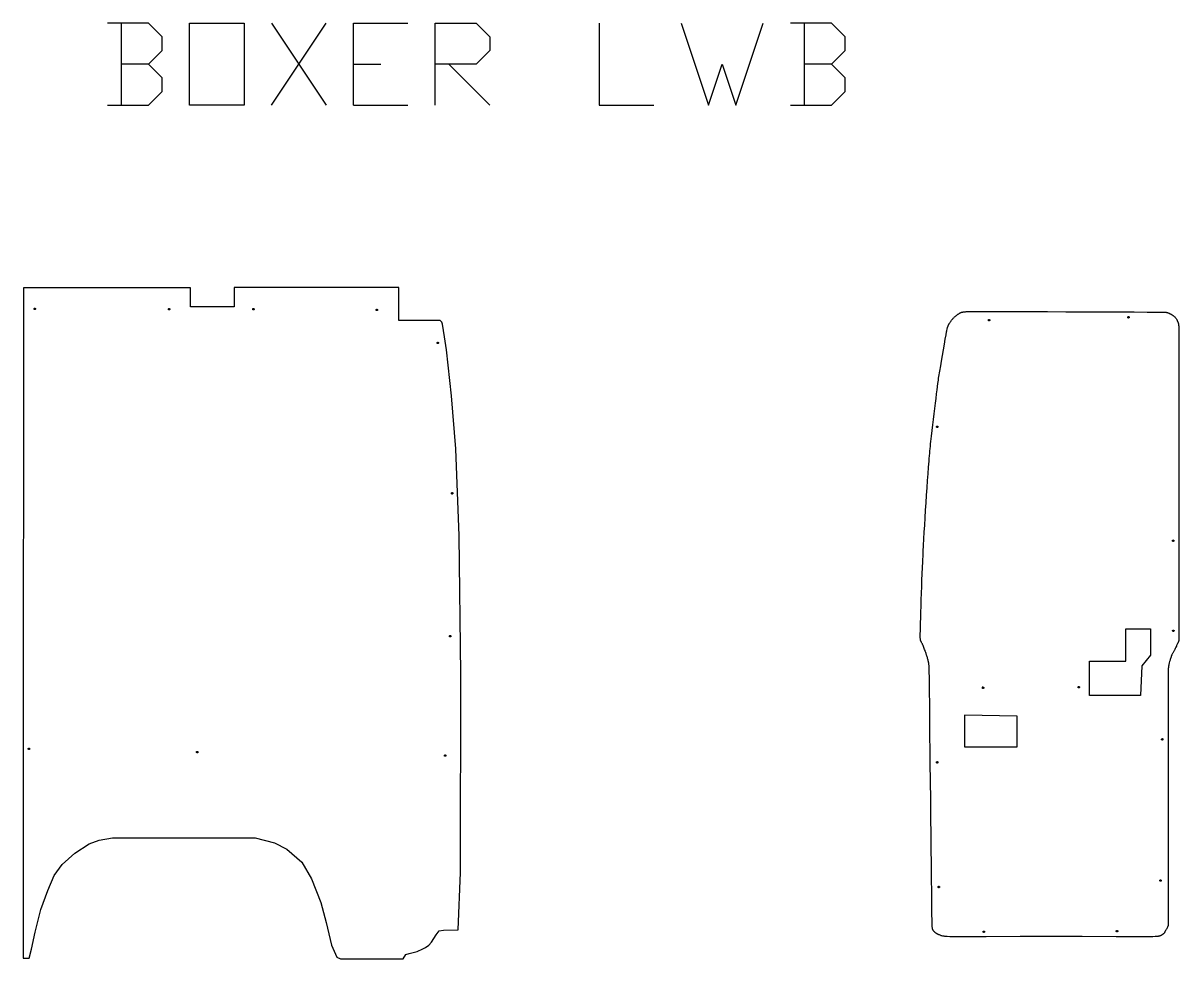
# Model space of a CAD drawing. Extents: x -1323 to 4106, y -2882 to 4656.
# Drawn here: x 882 to 4106, y 2046 to 4656 of the extents above; entities that cross this region are included whole.
import ezdxf

# ---------------------------------------------------------------- set-up
doc = ezdxf.new("R2010")
doc.units = 0
doc.layers.add('Default_Layer', color=1, linetype='CONTINUOUS')

msp = doc.modelspace()

# ---------------------------------------------------------------- linework, layer by layer
at = {"layer": 'Default_Layer'}
for points in [[(1231.8, 4542.2), (1269.9, 4580.3), (1269.9, 4618.4), (1231.8, 4656.5), (1117.5, 4656.5)], [(1155.6, 4656.5), (1155.6, 4427.9)], [(1574.7, 4427.9), (1727.1, 4656.5)], [(1574.7, 4656.5), (1727.1, 4427.9)], [(1803.3, 4427.9), (1803.3, 4656.5), (1955.7, 4656.5)], [(2031.9, 4427.9), (2031.9, 4656.5), (2146.2, 4656.5), (2184.3, 4618.4), (2184.3, 4580.3), (2146.2, 4542.2), (2031.9, 4542.2)], [(2489.1, 4656.5), (2489.1, 4427.9), (2641.5, 4427.9)], [(2717.7, 4656.5), (2793.9, 4427.9), (2832, 4542.2), (2870.1, 4427.9), (2946.3, 4656.5)], [(3136.8, 4542.2), (3174.9, 4580.3), (3174.9, 4618.4), (3136.8, 4656.5), (3022.5, 4656.5)], [(3060.6, 4656.5), (3060.6, 4427.9)], [(1117.5, 4427.9), (1231.8, 4427.9), (1269.9, 4466), (1269.9, 4504.1), (1231.8, 4542.2), (1155.6, 4542.2)], [(1803.3, 4542.2), (1879.5, 4542.2)], [(2070, 4542.2), (2184.3, 4427.9)], [(3022.5, 4427.9), (3136.8, 4427.9), (3174.9, 4466), (3174.9, 4504.1), (3136.8, 4542.2), (3060.6, 4542.2)], [(1803.3, 4427.9), (1955.7, 4427.9)], [(3558.8, 2805.5), (3559.9, 2804.4)]]:
    msp.add_lwpolyline(points, dxfattribs=at)
for points in [[(1346.1, 4427.9), (1346.1, 4656.5), (1498.5, 4656.5), (1498.5, 4427.9), (1346.1, 4427.9)], [(882, 2047.9), (898.5, 2047.9), (905.3, 2073.6), (915.9, 2120.9), (931.1, 2184.1), (951.3, 2237.1), (968.6, 2278.4), (990.7, 2309.7), (1026.1, 2340.9), (1066, 2366.8), (1094.6, 2377.6), (1131.5, 2383.5), (1529.8, 2383.5), (1583.6, 2369.9), (1617.7, 2351.7), (1659.4, 2315.8), (1686.9, 2269.5), (1712.8, 2203.4), (1727.3, 2147.7), (1741.9, 2084.5), (1757.1, 2051), (1767.6, 2046), (1941.8, 2046), (1949.5, 2058.7), (1959.1, 2060.9), (1981.2, 2066.3), (1997.3, 2073.8), (2004.5, 2077.4), (2013.9, 2084.6), (2021.1, 2092.8), (2028.1, 2102.6), (2034, 2113.3), (2042.2, 2124.5), (2054.3, 2126.4), (2096, 2127.3), (2101.8, 2286.6), (2102.8, 2840.9), (2098.8, 3226.5), (2088.9, 3468.5), (2077.4, 3616.4), (2063.4, 3745.5), (2057.6, 3781.3), (2051.8, 3817.1), (2050.4, 3821.8), (2045.5, 3826.7), (1929.9, 3826.7), (1929.9, 3918.9), (1470.8, 3918.9), (1470.8, 3865.2), (1349.3, 3865.2), (1349.3, 3918.1), (883, 3918.1), (882.8, 3451.4), (882.6, 2984.7), (882.3, 2518), (882, 2047.9)], [(914.5, 3861.4), (914.7, 3861.4), (914.9, 3861.3), (915.1, 3861.3), (915.3, 3861.2), (915.5, 3861.1), (915.7, 3861), (915.8, 3860.9), (916, 3860.8), (916.1, 3860.7), (916.2, 3860.5), (916.3, 3860.3), (916.4, 3860.2), (916.5, 3860), (916.5, 3859.8), (916.5, 3859.6), (916.5, 3859.4), (916.5, 3859.2), (916.5, 3859), (916.5, 3858.8), (916.4, 3858.6), (916.3, 3858.4), (916.2, 3858.3), (916.1, 3858.1), (916, 3858), (915.8, 3857.8), (915.7, 3857.7), (915.5, 3857.6), (915.3, 3857.5), (915.1, 3857.5), (914.9, 3857.4), (914.7, 3857.4), (914.5, 3857.4), (914.3, 3857.4), (914.1, 3857.4), (913.9, 3857.5), (913.8, 3857.5), (913.6, 3857.6), (913.4, 3857.7), (913.3, 3857.8), (913.1, 3858), (913, 3858.1), (912.9, 3858.3), (912.8, 3858.4), (912.7, 3858.6), (912.6, 3858.8), (912.6, 3859), (912.6, 3859.2), (912.5, 3859.4), (912.6, 3859.6), (912.6, 3859.8), (912.6, 3860), (912.7, 3860.2), (912.8, 3860.3), (912.9, 3860.5), (913, 3860.7), (913.1, 3860.8), (913.3, 3860.9), (913.4, 3861), (913.6, 3861.1), (913.8, 3861.2), (913.9, 3861.3), (914.1, 3861.3), (914.3, 3861.4), (914.5, 3861.4)], [(1289.4, 3860.5), (1289.6, 3860.5), (1289.8, 3860.4), (1290, 3860.4), (1290.1, 3860.3), (1290.3, 3860.2), (1290.5, 3860.1), (1290.6, 3860), (1290.8, 3859.9), (1290.9, 3859.7), (1291, 3859.6), (1291.1, 3859.4), (1291.2, 3859.3), (1291.3, 3859.1), (1291.3, 3858.9), (1291.3, 3858.7), (1291.4, 3858.5), (1291.3, 3858.3), (1291.3, 3858.1), (1291.3, 3857.9), (1291.2, 3857.7), (1291.1, 3857.5), (1291, 3857.4), (1290.9, 3857.2), (1290.8, 3857.1), (1290.6, 3856.9), (1290.5, 3856.8), (1290.3, 3856.7), (1290.1, 3856.6), (1290, 3856.6), (1289.8, 3856.5), (1289.6, 3856.5), (1289.4, 3856.5), (1289.2, 3856.5), (1289, 3856.5), (1288.8, 3856.6), (1288.6, 3856.6), (1288.4, 3856.7), (1288.2, 3856.8), (1288.1, 3856.9), (1287.9, 3857.1), (1287.8, 3857.2), (1287.7, 3857.4), (1287.6, 3857.5), (1287.5, 3857.7), (1287.4, 3857.9), (1287.4, 3858.1), (1287.4, 3858.3), (1287.4, 3858.5), (1287.4, 3858.7), (1287.4, 3858.9), (1287.4, 3859.1), (1287.5, 3859.3), (1287.6, 3859.4), (1287.7, 3859.6), (1287.8, 3859.7), (1287.9, 3859.9), (1288.1, 3860), (1288.2, 3860.1), (1288.4, 3860.2), (1288.6, 3860.3), (1288.8, 3860.4), (1289, 3860.4), (1289.2, 3860.5), (1289.4, 3860.5)], [(1524.5, 3860.5), (1524.7, 3860.5), (1524.9, 3860.4), (1525.1, 3860.4), (1525.3, 3860.3), (1525.5, 3860.2), (1525.6, 3860.1), (1525.8, 3860), (1525.9, 3859.9), (1526.1, 3859.7), (1526.2, 3859.6), (1526.3, 3859.4), (1526.4, 3859.3), (1526.4, 3859.1), (1526.5, 3858.9), (1526.5, 3858.7), (1526.5, 3858.5), (1526.5, 3858.3), (1526.5, 3858.1), (1526.4, 3857.9), (1526.4, 3857.7), (1526.3, 3857.5), (1526.2, 3857.4), (1526.1, 3857.2), (1525.9, 3857.1), (1525.8, 3856.9), (1525.6, 3856.8), (1525.5, 3856.7), (1525.3, 3856.6), (1525.1, 3856.6), (1524.9, 3856.5), (1524.7, 3856.5), (1524.5, 3856.5), (1524.3, 3856.5), (1524.1, 3856.5), (1523.9, 3856.6), (1523.7, 3856.6), (1523.6, 3856.7), (1523.4, 3856.8), (1523.2, 3856.9), (1523.1, 3857.1), (1523, 3857.2), (1522.9, 3857.4), (1522.8, 3857.5), (1522.7, 3857.7), (1522.6, 3857.9), (1522.6, 3858.1), (1522.5, 3858.3), (1522.5, 3858.5), (1522.5, 3858.7), (1522.6, 3858.9), (1522.6, 3859.1), (1522.7, 3859.3), (1522.8, 3859.4), (1522.9, 3859.6), (1523, 3859.7), (1523.1, 3859.9), (1523.2, 3860), (1523.4, 3860.1), (1523.6, 3860.2), (1523.7, 3860.3), (1523.9, 3860.4), (1524.1, 3860.4), (1524.3, 3860.5), (1524.5, 3860.5)], [(1868.8, 3858.4), (1869, 3858.4), (1869.2, 3858.3), (1869.4, 3858.3), (1869.6, 3858.2), (1869.8, 3858.1), (1870, 3858), (1870.1, 3857.9), (1870.3, 3857.8), (1870.4, 3857.6), (1870.5, 3857.5), (1870.6, 3857.3), (1870.7, 3857.2), (1870.7, 3857), (1870.8, 3856.8), (1870.8, 3856.6), (1870.8, 3856.4), (1870.8, 3856.2), (1870.8, 3856), (1870.7, 3855.8), (1870.7, 3855.6), (1870.6, 3855.4), (1870.5, 3855.3), (1870.4, 3855.1), (1870.3, 3855), (1870.1, 3854.8), (1870, 3854.7), (1869.8, 3854.6), (1869.6, 3854.5), (1869.4, 3854.5), (1869.2, 3854.4), (1869, 3854.4), (1868.8, 3854.4), (1868.6, 3854.4), (1868.4, 3854.4), (1868.2, 3854.5), (1868.1, 3854.5), (1867.9, 3854.6), (1867.7, 3854.7), (1867.6, 3854.8), (1867.4, 3855), (1867.3, 3855.1), (1867.2, 3855.3), (1867.1, 3855.4), (1867, 3855.6), (1866.9, 3855.8), (1866.9, 3856), (1866.8, 3856.2), (1866.8, 3856.4), (1866.8, 3856.6), (1866.9, 3856.8), (1866.9, 3857), (1867, 3857.2), (1867.1, 3857.3), (1867.2, 3857.5), (1867.3, 3857.6), (1867.4, 3857.8), (1867.6, 3857.9), (1867.7, 3858), (1867.9, 3858.1), (1868.1, 3858.2), (1868.2, 3858.3), (1868.4, 3858.3), (1868.6, 3858.4), (1868.8, 3858.4)], [(4070.7, 3849.9), (4071.8, 3849.6), (4073, 3849.3), (4074.2, 3848.9), (4075.4, 3848.5), (4076.6, 3848), (4077.8, 3847.5), (4079, 3847), (4080.2, 3846.5), (4081.3, 3845.9), (4082.4, 3845.4), (4083.5, 3844.8), (4084.4, 3844.3), (4085.4, 3843.8), (4086.2, 3843.3), (4087, 3842.8), (4087.7, 3842.4), (4088.3, 3842), (4088.9, 3841.6), (4089.5, 3841.1), (4090.1, 3840.7), (4091.3, 3839.7), (4092.4, 3838.8), (4093.5, 3837.7), (4094.6, 3836.7), (4095.6, 3835.6), (4096.5, 3834.4), (4097.5, 3833.3), (4098.4, 3832.1), (4099.3, 3830.8), (4100.1, 3829.5), (4100.8, 3828.2), (4101.2, 3827.5), (4101.6, 3826.9), (4101.9, 3826.2), (4102.2, 3825.5), (4102.5, 3824.8), (4102.8, 3824.1), (4103.1, 3823.4), (4103.4, 3822.7), (4103.6, 3821.9), (4103.9, 3821.2), (4104.1, 3820.4), (4104.3, 3819.7), (4104.7, 3818.1), (4105, 3816.5), (4105.3, 3814.9), (4105.5, 3813.3), (4105.7, 3811.7), (4105.8, 3811.3), (4105.8, 3810.5), (4105.8, 3807.7), (4105.9, 3797.7), (4105.9, 3782.2), (4105.9, 3761.9), (4106, 3709.6), (4105.9, 3645.5), (4105.8, 3502.5), (4105.8, 3433.4), (4105.7, 3372.7), (4105.8, 3343.7), (4105.8, 3312.1), (4105.9, 3243.1), (4106, 3170.9), (4106.2, 3100.3), (4106.2, 3067.2), (4106.2, 3036.4), (4106.2, 3008.4), (4106.2, 2984), (4106.2, 2963.7), (4106.1, 2955.3), (4106.1, 2948.1), (4106, 2942.3), (4105.9, 2937.9), (4105.8, 2935), (4105.8, 2934.2), (4105.7, 2933.7), (4105.5, 2932.7), (4105.2, 2931.7), (4104.9, 2930.7), (4104.5, 2929.7), (4104.1, 2928.7), (4103.7, 2927.7), (4103.3, 2926.7), (4102.8, 2925.7), (4101.9, 2923.9), (4100.9, 2922), (4100, 2920.3), (4099.6, 2919.4), (4099.2, 2918.6), (4097.7, 2915.3), (4096.1, 2912.1), (4094.5, 2908.9), (4092.9, 2905.7), (4092, 2904.1), (4091.1, 2902.5), (4089.3, 2899.2), (4088.4, 2897.5), (4087.5, 2895.8), (4087, 2895), (4086.6, 2894.1), (4086.2, 2893.3), (4085.9, 2892.4), (4085.5, 2891.5), (4085.1, 2890.5), (4084.8, 2889.5), (4084.4, 2888.4), (4083.6, 2886.2), (4082.9, 2883.9), (4082.2, 2881.6), (4081.6, 2879.3), (4080.5, 2875.4), (4079.5, 2871.9), (4079.1, 2870.2), (4078.6, 2868.4), (4078.2, 2866.6), (4077.8, 2864.9), (4077.5, 2863.2), (4077.2, 2861.6), (4077, 2860), (4076.8, 2858.3), (4076.6, 2856.7), (4076.5, 2855.1), (4076.4, 2853.4), (4076.3, 2851.8), (4076.2, 2848.5), (4076.2, 2845.1), (4076.1, 2836.9), (4076.1, 2807.9), (4076.1, 2713.9), (4076.2, 2598.5), (4076.2, 2493.8), (4076.2, 2470.4), (4076.2, 2444.8), (4076.4, 2389.2), (4076.5, 2331), (4076.7, 2274.1), (4076.7, 2247.3), (4076.7, 2222.4), (4076.7, 2199.8), (4076.7, 2180.1), (4076.6, 2163.6), (4076.6, 2156.8), (4076.5, 2151), (4076.5, 2146.2), (4076.4, 2142.7), (4076.3, 2141.3), (4076.3, 2140.3), (4076.2, 2139.5), (4076.2, 2139.1), (4076.1, 2138.6), (4075.9, 2138.2), (4075.6, 2137.2), (4075.2, 2136.2), (4074.7, 2135.1), (4074.3, 2134.1), (4073.7, 2133.1), (4073.2, 2132.1), (4072.7, 2131.2), (4071.6, 2129.3), (4070.5, 2127.7), (4069.7, 2126.2), (4069.3, 2125.6), (4069, 2125.1), (4068.5, 2124.1), (4068, 2123), (4067.5, 2122), (4067, 2121), (4066.5, 2120), (4066.2, 2119.5), (4065.9, 2119), (4065.6, 2118.5), (4065.3, 2118.1), (4064.9, 2117.6), (4064.6, 2117.2), (4064.2, 2116.8), (4063.7, 2116.3), (4063.3, 2115.9), (4062.8, 2115.5), (4062.3, 2115.1), (4061.7, 2114.6), (4061.2, 2114.2), (4060.6, 2113.8), (4060, 2113.4), (4059.4, 2113), (4058.8, 2112.7), (4058.2, 2112.3), (4057.6, 2112), (4056.9, 2111.6), (4056.3, 2111.3), (4055.7, 2111.1), (4055.1, 2110.8), (4054.4, 2110.5), (4053.7, 2110.3), (4052.9, 2110.1), (4052.2, 2109.8), (4051.4, 2109.6), (4049.8, 2109.2), (4048.1, 2108.9), (4046.4, 2108.6), (4044.7, 2108.4), (4043.1, 2108.2), (4042.1, 2108.1), (4040.2, 2108.1), (4033.3, 2108), (4022.8, 2108), (4009.2, 2107.9), (3974.2, 2107.9), (3931.6, 2108), (3836.4, 2108.1), (3790.5, 2108.1), (3750, 2108.2), (3709.6, 2108.1), (3663.7, 2108.1), (3568.7, 2107.9), (3526.1, 2107.9), (3507.5, 2107.9), (3491.1, 2107.9), (3477.5, 2108), (3467, 2108), (3460, 2108.1), (3457.9, 2108.1), (3456.9, 2108.2), (3455, 2108.4), (3453, 2108.7), (3451.1, 2109), (3449.2, 2109.4), (3447.3, 2109.8), (3445.4, 2110.3), (3444.4, 2110.6), (3443.5, 2110.8), (3442.6, 2111.1), (3441.7, 2111.4), (3439.9, 2112.1), (3438.1, 2112.8), (3436.2, 2113.5), (3435.3, 2113.9), (3434.4, 2114.3), (3433.6, 2114.8), (3432.7, 2115.2), (3431.9, 2115.6), (3431.1, 2116.1), (3430.3, 2116.6), (3429.5, 2117), (3428.8, 2117.5), (3428.2, 2118), (3426.9, 2119), (3426.3, 2119.5), (3425.7, 2120), (3425.1, 2120.6), (3424.5, 2121.1), (3423.9, 2121.7), (3423.4, 2122.3), (3422.8, 2122.9), (3422.3, 2123.5), (3421.8, 2124.1), (3421.4, 2124.8), (3420.9, 2125.4), (3420.5, 2126.1), (3420.1, 2126.8), (3419.8, 2127.5), (3419.6, 2127.9), (3419.5, 2128.3), (3419.2, 2129.1), (3419, 2130), (3418.8, 2131), (3418.6, 2132), (3418.5, 2133), (3418.4, 2134.1), (3418.3, 2135.2), (3418.1, 2137.4), (3418, 2139.7), (3417.9, 2142), (3417.8, 2144.1), (3417.8, 2145.3), (3417.7, 2147.6), (3417.6, 2155.8), (3417.4, 2168.2), (3417.2, 2184.4), (3416.8, 2225.8), (3416.2, 2276.2), (3415, 2388.6), (3414.5, 2442.9), (3414, 2490.8), (3412.8, 2592.1), (3411.7, 2703.3), (3411.1, 2753.4), (3410.6, 2794.9), (3410.3, 2824.1), (3410.2, 2833), (3410.1, 2837.5), (3410, 2839.6), (3410, 2841.6), (3410, 2845.8), (3409.9, 2850), (3409.9, 2854.2), (3409.8, 2856.3), (3409.8, 2858.4), (3409.7, 2860.5), (3409.5, 2862.5), (3409.4, 2864.6), (3409.1, 2866.7), (3408.9, 2868.8), (3408.6, 2870.8), (3408.4, 2871.9), (3408.2, 2872.9), (3407.7, 2875.1), (3407.2, 2877.4), (3406.6, 2879.7), (3406, 2882.1), (3405.3, 2884.4), (3404.6, 2886.7), (3403.9, 2889), (3403.2, 2891.3), (3402.5, 2893.5), (3401.1, 2897.6), (3399.9, 2901.1), (3398.9, 2904), (3398, 2906.6), (3397, 2909.3), (3395.9, 2912.2), (3394.8, 2914.9), (3393.8, 2917.6), (3392.8, 2919.9), (3391.9, 2921.9), (3391.3, 2923.4), (3391, 2924.1), (3390.6, 2924.7), (3390, 2925.9), (3389.3, 2927.1), (3388.5, 2928.3), (3387.8, 2929.5), (3387.5, 2930.1), (3387.2, 2930.7), (3386.9, 2931.3), (3386.6, 2932), (3386.4, 2932.6), (3386.1, 2933.3), (3385.9, 2933.9), (3385.8, 2934.6), (3385.6, 2935.3), (3385.5, 2936), (3385.4, 2936.8), (3385.3, 2937.5), (3385.1, 2939), (3384.9, 2940.6), (3384.8, 2942.1), (3384.7, 2945.2), (3384.7, 2945.9), (3384.7, 2947.5), (3384.8, 2952.8), (3385, 2960.9), (3385.3, 2971.2), (3385.7, 2983.7), (3386.1, 2997.9), (3386.6, 3013.5), (3387.1, 3030.3), (3387.7, 3047.9), (3388.3, 3066.1), (3388.9, 3084.4), (3389.6, 3102.6), (3390.3, 3120.4), (3391, 3137.5), (3391.7, 3153.5), (3392, 3161.1), (3392.4, 3168.2), (3393.2, 3183.1), (3394, 3199.5), (3395, 3217.4), (3396.1, 3236.3), (3397.3, 3256.2), (3398.5, 3276.7), (3399.8, 3297.6), (3401.2, 3318.6), (3402.5, 3339.6), (3403.9, 3360.2), (3405.3, 3380.2), (3406.7, 3399.4), (3408, 3417.5), (3408.7, 3426.1), (3409.3, 3434.3), (3410, 3442.1), (3410.6, 3449.5), (3411.2, 3456.4), (3411.8, 3462.9), (3412.4, 3469.2), (3413, 3475.9), (3413.7, 3482.7), (3414.5, 3489.8), (3415.2, 3497.1), (3416.1, 3504.5), (3417.8, 3519.8), (3419.6, 3535.4), (3421.4, 3551), (3423.3, 3566.5), (3425.2, 3581.6), (3427, 3596.1), (3428.7, 3609.7), (3430.3, 3622.2), (3431.8, 3633.5), (3434.1, 3651.1), (3435.4, 3660.7), (3436.1, 3665.6), (3436.9, 3670.6), (3437.7, 3675.6), (3438.5, 3680.5), (3440.2, 3690.5), (3441, 3695.4), (3441.9, 3700.4), (3444.2, 3713.9), (3446.8, 3729.1), (3452.1, 3760.5), (3454.5, 3774.7), (3456.6, 3786.5), (3458.1, 3795.1), (3458.6, 3797.8), (3458.9, 3799.3), (3459.7, 3802.7), (3460.1, 3804.5), (3460.6, 3806.2), (3461.1, 3807.9), (3461.3, 3808.7), (3461.6, 3809.6), (3461.9, 3810.4), (3462.2, 3811.2), (3462.5, 3812), (3462.9, 3812.8), (3463.3, 3813.7), (3463.7, 3814.5), (3464.2, 3815.5), (3464.7, 3816.4), (3465.3, 3817.4), (3465.8, 3818.3), (3467.1, 3820.3), (3468.3, 3822.3), (3469.6, 3824.2), (3470.8, 3826), (3472, 3827.5), (3473.1, 3829), (3474.3, 3830.4), (3475.5, 3831.8), (3476.8, 3833.2), (3478, 3834.5), (3479.3, 3835.8), (3480.7, 3837), (3482.1, 3838.3), (3483.6, 3839.6), (3485.5, 3841), (3487.6, 3842.6), (3488.7, 3843.4), (3489.8, 3844.2), (3490.9, 3844.9), (3492, 3845.7), (3493.1, 3846.4), (3494.2, 3847), (3495.3, 3847.6), (3496.3, 3848.2), (3497.3, 3848.7), (3498.2, 3849.1), (3499, 3849.4), (3499.9, 3849.7), (3500.8, 3850), (3501.7, 3850.2), (3502.6, 3850.4), (3503.5, 3850.6), (3504.4, 3850.8), (3505.4, 3850.9), (3506.3, 3851.1), (3507.2, 3851.2), (3509.1, 3851.4), (3511, 3851.5), (3512.9, 3851.7), (3513.5, 3851.7), (3514.9, 3851.7), (3519.9, 3851.8), (3538, 3851.8), (3565.7, 3851.8), (3601.3, 3851.8), (3643.2, 3851.7), (3689.9, 3851.7), (3739.8, 3851.6), (3791.3, 3851.4), (3842.9, 3851.3), (3892.8, 3851.1), (3939.6, 3851), (3981.6, 3850.8), (4017.4, 3850.6), (4032.3, 3850.5), (4045.2, 3850.3), (4055.6, 3850.2), (4063.5, 3850.1), (4066.4, 3850.1), (4068.5, 3850), (4070, 3849.9), (4070.4, 3849.9), (4070.7, 3849.9)], [(3965.4, 3833.8), (3965.2, 3833.8), (3965, 3833.9), (3964.8, 3833.9), (3964.6, 3834), (3964.5, 3834.1), (3964.3, 3834.2), (3964.2, 3834.3), (3964, 3834.4), (3963.9, 3834.5), (3963.8, 3834.7), (3963.7, 3834.9), (3963.6, 3835), (3963.5, 3835.2), (3963.5, 3835.4), (3963.4, 3835.6), (3963.4, 3835.8), (3963.4, 3836), (3963.5, 3836.2), (3963.5, 3836.4), (3963.6, 3836.6), (3963.7, 3836.8), (3963.8, 3836.9), (3963.9, 3837.1), (3964, 3837.2), (3964.2, 3837.4), (3964.3, 3837.5), (3964.5, 3837.6), (3964.6, 3837.7), (3964.8, 3837.7), (3965, 3837.8), (3965.2, 3837.8), (3965.4, 3837.8), (3965.6, 3837.8), (3965.8, 3837.8), (3966, 3837.7), (3966.2, 3837.7), (3966.4, 3837.6), (3966.5, 3837.5), (3966.7, 3837.4), (3966.8, 3837.2), (3967, 3837.1), (3967.1, 3836.9), (3967.2, 3836.8), (3967.3, 3836.6), (3967.3, 3836.4), (3967.4, 3836.2), (3967.4, 3836), (3967.4, 3835.8), (3967.4, 3835.6), (3967.4, 3835.4), (3967.3, 3835.2), (3967.3, 3835), (3967.2, 3834.9), (3967.1, 3834.7), (3967, 3834.5), (3966.8, 3834.4), (3966.7, 3834.3), (3966.5, 3834.2), (3966.4, 3834.1), (3966.2, 3834), (3966, 3833.9), (3965.8, 3833.9), (3965.6, 3833.8), (3965.4, 3833.8)], [(3576.7, 3826), (3576.5, 3826), (3576.3, 3826), (3576.1, 3826.1), (3575.9, 3826.2), (3575.7, 3826.2), (3575.5, 3826.3), (3575.4, 3826.5), (3575.3, 3826.6), (3575.1, 3826.7), (3575, 3826.9), (3574.9, 3827), (3574.8, 3827.2), (3574.8, 3827.4), (3574.7, 3827.6), (3574.7, 3827.8), (3574.7, 3828), (3574.7, 3828.2), (3574.7, 3828.4), (3574.8, 3828.6), (3574.8, 3828.8), (3574.9, 3829), (3575, 3829.1), (3575.1, 3829.3), (3575.3, 3829.4), (3575.4, 3829.5), (3575.5, 3829.7), (3575.7, 3829.8), (3575.9, 3829.8), (3576.1, 3829.9), (3576.3, 3830), (3576.5, 3830), (3576.7, 3830), (3576.9, 3830), (3577.1, 3830), (3577.3, 3829.9), (3577.4, 3829.8), (3577.6, 3829.8), (3577.8, 3829.7), (3577.9, 3829.5), (3578.1, 3829.4), (3578.2, 3829.3), (3578.3, 3829.1), (3578.4, 3829), (3578.5, 3828.8), (3578.6, 3828.6), (3578.6, 3828.4), (3578.7, 3828.2), (3578.7, 3828), (3578.7, 3827.8), (3578.6, 3827.6), (3578.6, 3827.4), (3578.5, 3827.2), (3578.4, 3827), (3578.3, 3826.9), (3578.2, 3826.7), (3578.1, 3826.6), (3577.9, 3826.5), (3577.8, 3826.3), (3577.6, 3826.2), (3577.4, 3826.2), (3577.3, 3826.1), (3577.1, 3826), (3576.9, 3826), (3576.7, 3826)], [(2038.8, 3766.3), (2039, 3766.3), (2039.2, 3766.2), (2039.4, 3766.2), (2039.5, 3766.1), (2039.7, 3766), (2039.9, 3765.9), (2040, 3765.8), (2040.2, 3765.7), (2040.3, 3765.6), (2040.4, 3765.4), (2040.5, 3765.2), (2040.6, 3765.1), (2040.7, 3764.9), (2040.7, 3764.7), (2040.8, 3764.5), (2040.8, 3764.3), (2040.8, 3764.1), (2040.7, 3763.9), (2040.7, 3763.7), (2040.6, 3763.5), (2040.5, 3763.3), (2040.4, 3763.2), (2040.3, 3763), (2040.2, 3762.9), (2040, 3762.7), (2039.9, 3762.6), (2039.7, 3762.5), (2039.5, 3762.4), (2039.4, 3762.4), (2039.2, 3762.3), (2039, 3762.3), (2038.8, 3762.3), (2038.6, 3762.3), (2038.4, 3762.3), (2038.2, 3762.4), (2038, 3762.4), (2037.8, 3762.5), (2037.6, 3762.6), (2037.5, 3762.7), (2037.4, 3762.9), (2037.2, 3763), (2037.1, 3763.2), (2037, 3763.3), (2036.9, 3763.5), (2036.9, 3763.7), (2036.8, 3763.9), (2036.8, 3764.1), (2036.8, 3764.3), (2036.8, 3764.5), (2036.8, 3764.7), (2036.9, 3764.9), (2036.9, 3765.1), (2037, 3765.2), (2037.1, 3765.4), (2037.2, 3765.6), (2037.4, 3765.7), (2037.5, 3765.8), (2037.6, 3765.9), (2037.8, 3766), (2038, 3766.1), (2038.2, 3766.2), (2038.4, 3766.2), (2038.6, 3766.3), (2038.8, 3766.3)], [(3432.2, 3528.4), (3432, 3528.4), (3431.8, 3528.5), (3431.6, 3528.5), (3431.4, 3528.6), (3431.2, 3528.7), (3431.1, 3528.8), (3430.9, 3528.9), (3430.8, 3529), (3430.6, 3529.2), (3430.5, 3529.3), (3430.4, 3529.5), (3430.3, 3529.7), (3430.3, 3529.8), (3430.2, 3530), (3430.2, 3530.2), (3430.2, 3530.4), (3430.2, 3530.6), (3430.2, 3530.8), (3430.3, 3531), (3430.3, 3531.2), (3430.4, 3531.4), (3430.5, 3531.6), (3430.6, 3531.7), (3430.8, 3531.8), (3430.9, 3532), (3431.1, 3532.1), (3431.2, 3532.2), (3431.4, 3532.3), (3431.6, 3532.3), (3431.8, 3532.4), (3432, 3532.4), (3432.2, 3532.4), (3432.4, 3532.4), (3432.6, 3532.4), (3432.8, 3532.3), (3433, 3532.3), (3433.1, 3532.2), (3433.3, 3532.1), (3433.5, 3532), (3433.6, 3531.8), (3433.7, 3531.7), (3433.9, 3531.6), (3434, 3531.4), (3434, 3531.2), (3434.1, 3531), (3434.2, 3530.8), (3434.2, 3530.6), (3434.2, 3530.4), (3434.2, 3530.2), (3434.2, 3530), (3434.1, 3529.8), (3434, 3529.7), (3434, 3529.5), (3433.9, 3529.3), (3433.7, 3529.2), (3433.6, 3529), (3433.5, 3528.9), (3433.3, 3528.8), (3433.1, 3528.7), (3433, 3528.6), (3432.8, 3528.5), (3432.6, 3528.5), (3432.4, 3528.4), (3432.2, 3528.4)], [(2078.8, 3346.8), (2079, 3346.8), (2079.2, 3346.7), (2079.4, 3346.7), (2079.6, 3346.6), (2079.8, 3346.5), (2079.9, 3346.4), (2080.1, 3346.3), (2080.2, 3346.2), (2080.3, 3346), (2080.5, 3345.9), (2080.6, 3345.7), (2080.6, 3345.5), (2080.7, 3345.4), (2080.8, 3345.2), (2080.8, 3345), (2080.8, 3344.8), (2080.8, 3344.6), (2080.8, 3344.4), (2080.7, 3344.2), (2080.6, 3344), (2080.6, 3343.8), (2080.5, 3343.6), (2080.3, 3343.5), (2080.2, 3343.4), (2080.1, 3343.2), (2079.9, 3343.1), (2079.8, 3343), (2079.6, 3342.9), (2079.4, 3342.9), (2079.2, 3342.8), (2079, 3342.8), (2078.8, 3342.8), (2078.6, 3342.8), (2078.4, 3342.8), (2078.2, 3342.9), (2078, 3342.9), (2077.8, 3343), (2077.7, 3343.1), (2077.5, 3343.2), (2077.4, 3343.4), (2077.3, 3343.5), (2077.1, 3343.6), (2077, 3343.8), (2077, 3344), (2076.9, 3344.2), (2076.8, 3344.4), (2076.8, 3344.6), (2076.8, 3344.8), (2076.8, 3345), (2076.8, 3345.2), (2076.9, 3345.4), (2077, 3345.5), (2077, 3345.7), (2077.1, 3345.9), (2077.3, 3346), (2077.4, 3346.2), (2077.5, 3346.3), (2077.7, 3346.4), (2077.8, 3346.5), (2078, 3346.6), (2078.2, 3346.7), (2078.4, 3346.7), (2078.6, 3346.8), (2078.8, 3346.8)], [(4090.4, 3210.6), (4090.2, 3210.6), (4090, 3210.6), (4089.8, 3210.7), (4089.6, 3210.7), (4089.5, 3210.8), (4089.3, 3210.9), (4089.2, 3211), (4089, 3211.2), (4088.9, 3211.3), (4088.8, 3211.5), (4088.7, 3211.6), (4088.6, 3211.8), (4088.5, 3212), (4088.5, 3212.2), (4088.4, 3212.4), (4088.4, 3212.6), (4088.4, 3212.8), (4088.5, 3213), (4088.5, 3213.2), (4088.6, 3213.4), (4088.7, 3213.5), (4088.8, 3213.7), (4088.9, 3213.9), (4089, 3214), (4089.2, 3214.1), (4089.3, 3214.2), (4089.5, 3214.3), (4089.6, 3214.4), (4089.8, 3214.5), (4090, 3214.5), (4090.2, 3214.6), (4090.4, 3214.6), (4090.6, 3214.6), (4090.8, 3214.5), (4091, 3214.5), (4091.2, 3214.4), (4091.4, 3214.3), (4091.5, 3214.2), (4091.7, 3214.1), (4091.8, 3214), (4092, 3213.9), (4092.1, 3213.7), (4092.2, 3213.5), (4092.3, 3213.4), (4092.3, 3213.2), (4092.4, 3213), (4092.4, 3212.8), (4092.4, 3212.6), (4092.4, 3212.4), (4092.4, 3212.2), (4092.3, 3212), (4092.3, 3211.8), (4092.2, 3211.6), (4092.1, 3211.5), (4092, 3211.3), (4091.8, 3211.2), (4091.7, 3211), (4091.5, 3210.9), (4091.4, 3210.8), (4091.2, 3210.7), (4091, 3210.7), (4090.8, 3210.6), (4090.6, 3210.6), (4090.4, 3210.6)], [(3999.6, 2781.1), (3857.1, 2781.1), (3857.1, 2876.3), (3958.4, 2876.3), (3958.4, 2966.8), (4026.9, 2966.8), (4026.9, 2893.3), (4002.6, 2863.9), (3999.6, 2781.1)], [(2073.4, 2948.1), (2073.6, 2948.1), (2073.8, 2948.1), (2073.9, 2948), (2074.1, 2948), (2074.3, 2947.9), (2074.5, 2947.8), (2074.6, 2947.7), (2074.8, 2947.5), (2074.9, 2947.4), (2075, 2947.2), (2075.1, 2947.1), (2075.2, 2946.9), (2075.3, 2946.7), (2075.3, 2946.5), (2075.3, 2946.3), (2075.4, 2946.1), (2075.3, 2945.9), (2075.3, 2945.7), (2075.3, 2945.5), (2075.2, 2945.3), (2075.1, 2945.2), (2075, 2945), (2074.9, 2944.8), (2074.8, 2944.7), (2074.6, 2944.6), (2074.5, 2944.5), (2074.3, 2944.4), (2074.1, 2944.3), (2073.9, 2944.2), (2073.8, 2944.2), (2073.6, 2944.1), (2073.4, 2944.1), (2073.1, 2944.1), (2073, 2944.2), (2072.8, 2944.2), (2072.6, 2944.3), (2072.4, 2944.4), (2072.2, 2944.5), (2072.1, 2944.6), (2071.9, 2944.7), (2071.8, 2944.8), (2071.7, 2945), (2071.6, 2945.2), (2071.5, 2945.3), (2071.4, 2945.5), (2071.4, 2945.7), (2071.4, 2945.9), (2071.4, 2946.1), (2071.4, 2946.3), (2071.4, 2946.5), (2071.4, 2946.7), (2071.5, 2946.9), (2071.6, 2947.1), (2071.7, 2947.2), (2071.8, 2947.4), (2071.9, 2947.5), (2072.1, 2947.7), (2072.2, 2947.8), (2072.4, 2947.9), (2072.6, 2948), (2072.8, 2948), (2073, 2948.1), (2073.1, 2948.1), (2073.4, 2948.1)], [(4090.7, 2959.5), (4090.5, 2959.5), (4090.3, 2959.6), (4090.1, 2959.6), (4090, 2959.7), (4089.8, 2959.8), (4089.6, 2959.9), (4089.5, 2960), (4089.3, 2960.1), (4089.2, 2960.2), (4089.1, 2960.4), (4089, 2960.6), (4088.9, 2960.7), (4088.8, 2960.9), (4088.8, 2961.1), (4088.7, 2961.3), (4088.7, 2961.5), (4088.7, 2961.7), (4088.8, 2961.9), (4088.8, 2962.1), (4088.9, 2962.3), (4089, 2962.5), (4089.1, 2962.6), (4089.2, 2962.8), (4089.3, 2962.9), (4089.5, 2963.1), (4089.6, 2963.2), (4089.8, 2963.3), (4090, 2963.4), (4090.1, 2963.4), (4090.3, 2963.5), (4090.5, 2963.5), (4090.7, 2963.5), (4090.9, 2963.5), (4091.1, 2963.5), (4091.3, 2963.4), (4091.5, 2963.4), (4091.7, 2963.3), (4091.9, 2963.2), (4092, 2963.1), (4092.1, 2962.9), (4092.3, 2962.8), (4092.4, 2962.6), (4092.5, 2962.5), (4092.6, 2962.3), (4092.6, 2962.1), (4092.7, 2961.9), (4092.7, 2961.7), (4092.7, 2961.5), (4092.7, 2961.3), (4092.7, 2961.1), (4092.6, 2960.9), (4092.6, 2960.7), (4092.5, 2960.6), (4092.4, 2960.4), (4092.3, 2960.2), (4092.1, 2960.1), (4092, 2960), (4091.9, 2959.9), (4091.7, 2959.8), (4091.5, 2959.7), (4091.3, 2959.6), (4091.1, 2959.6), (4090.9, 2959.5), (4090.7, 2959.5)], [(3826.9, 2801.8), (3826.7, 2801.8), (3826.5, 2801.8), (3826.3, 2801.9), (3826.1, 2801.9), (3825.9, 2802), (3825.7, 2802.1), (3825.6, 2802.2), (3825.4, 2802.4), (3825.3, 2802.5), (3825.2, 2802.6), (3825.1, 2802.8), (3825, 2803), (3824.9, 2803.2), (3824.9, 2803.4), (3824.9, 2803.6), (3824.9, 2803.8), (3824.9, 2804), (3824.9, 2804.2), (3824.9, 2804.4), (3825, 2804.5), (3825.1, 2804.7), (3825.2, 2804.9), (3825.3, 2805), (3825.4, 2805.2), (3825.6, 2805.3), (3825.7, 2805.4), (3825.9, 2805.5), (3826.1, 2805.6), (3826.3, 2805.7), (3826.5, 2805.7), (3826.7, 2805.8), (3826.9, 2805.8), (3827.1, 2805.8), (3827.3, 2805.7), (3827.5, 2805.7), (3827.6, 2805.6), (3827.8, 2805.5), (3828, 2805.4), (3828.1, 2805.3), (3828.3, 2805.2), (3828.4, 2805), (3828.5, 2804.9), (3828.6, 2804.7), (3828.7, 2804.5), (3828.8, 2804.4), (3828.8, 2804.2), (3828.8, 2804), (3828.9, 2803.8), (3828.8, 2803.6), (3828.8, 2803.4), (3828.8, 2803.2), (3828.7, 2803), (3828.6, 2802.8), (3828.5, 2802.6), (3828.4, 2802.5), (3828.3, 2802.4), (3828.1, 2802.2), (3828, 2802.1), (3827.8, 2802), (3827.6, 2801.9), (3827.5, 2801.9), (3827.3, 2801.8), (3827.1, 2801.8), (3826.9, 2801.8)], [(3559.9, 2800.4), (3559.7, 2800.4), (3559.5, 2800.4), (3559.3, 2800.5), (3559.1, 2800.6), (3559, 2800.6), (3558.8, 2800.7), (3558.6, 2800.9), (3558.5, 2801), (3558.4, 2801.1), (3558.3, 2801.3), (3558.2, 2801.4), (3558.1, 2801.6), (3558, 2801.8), (3558, 2802), (3557.9, 2802.2), (3557.9, 2802.4), (3557.9, 2802.6), (3558, 2802.8), (3558, 2803), (3558.1, 2803.2), (3558.2, 2803.4), (3558.3, 2803.5), (3558.4, 2803.7), (3558.5, 2803.8), (3558.6, 2803.9), (3558.8, 2804.1), (3559, 2804.2), (3559.1, 2804.2), (3559.3, 2804.3), (3559.5, 2804.4), (3559.7, 2804.4), (3559.9, 2804.4), (3560.1, 2804.4), (3560.3, 2804.4), (3560.5, 2804.3), (3560.7, 2804.2), (3560.9, 2804.2), (3561, 2804.1), (3561.2, 2803.9), (3561.3, 2803.8), (3561.5, 2803.7), (3561.6, 2803.5), (3561.7, 2803.4), (3561.8, 2803.2), (3561.8, 2803), (3561.9, 2802.8), (3561.9, 2802.6), (3561.9, 2802.4), (3561.9, 2802.2), (3561.9, 2802), (3561.8, 2801.8), (3561.8, 2801.6), (3561.7, 2801.4), (3561.6, 2801.3), (3561.5, 2801.1), (3561.3, 2801), (3561.2, 2800.9), (3561, 2800.7), (3560.9, 2800.6), (3560.7, 2800.6), (3560.5, 2800.5), (3560.3, 2800.4), (3560.1, 2800.4), (3559.9, 2800.4)], [(3508.5, 2725.5), (3508.5, 2637.6), (3654.7, 2637.6), (3654.7, 2723.5), (3508.5, 2725.5)], [(4059.9, 2656.5), (4059.7, 2656.5), (4059.5, 2656.5), (4059.3, 2656.6), (4059.2, 2656.6), (4059, 2656.7), (4058.8, 2656.8), (4058.7, 2656.9), (4058.5, 2657.1), (4058.4, 2657.2), (4058.3, 2657.4), (4058.2, 2657.5), (4058.1, 2657.7), (4058, 2657.9), (4058, 2658.1), (4057.9, 2658.3), (4057.9, 2658.5), (4057.9, 2658.7), (4058, 2658.9), (4058, 2659.1), (4058.1, 2659.3), (4058.2, 2659.4), (4058.3, 2659.6), (4058.4, 2659.8), (4058.5, 2659.9), (4058.7, 2660), (4058.8, 2660.1), (4059, 2660.2), (4059.2, 2660.3), (4059.3, 2660.4), (4059.5, 2660.4), (4059.7, 2660.5), (4059.9, 2660.5), (4060.1, 2660.5), (4060.3, 2660.4), (4060.5, 2660.4), (4060.7, 2660.3), (4060.9, 2660.2), (4061, 2660.1), (4061.2, 2660), (4061.3, 2659.9), (4061.5, 2659.8), (4061.6, 2659.6), (4061.7, 2659.4), (4061.8, 2659.3), (4061.8, 2659.1), (4061.9, 2658.9), (4061.9, 2658.7), (4061.9, 2658.5), (4061.9, 2658.3), (4061.9, 2658.1), (4061.8, 2657.9), (4061.8, 2657.7), (4061.7, 2657.5), (4061.6, 2657.4), (4061.5, 2657.2), (4061.3, 2657.1), (4061.2, 2656.9), (4061, 2656.8), (4060.9, 2656.7), (4060.7, 2656.6), (4060.5, 2656.6), (4060.3, 2656.5), (4060.1, 2656.5), (4059.9, 2656.5)], [(898.3, 2634.1), (898.5, 2634.1), (898.7, 2634.1), (898.9, 2634), (899, 2634), (899.2, 2633.9), (899.4, 2633.8), (899.5, 2633.7), (899.7, 2633.5), (899.8, 2633.4), (899.9, 2633.2), (900, 2633.1), (900.1, 2632.9), (900.2, 2632.7), (900.2, 2632.5), (900.2, 2632.3), (900.3, 2632.1), (900.2, 2631.9), (900.2, 2631.7), (900.2, 2631.5), (900.1, 2631.4), (900, 2631.2), (899.9, 2631), (899.8, 2630.9), (899.7, 2630.7), (899.5, 2630.6), (899.4, 2630.5), (899.2, 2630.4), (899, 2630.3), (898.9, 2630.2), (898.7, 2630.2), (898.5, 2630.1), (898.3, 2630.1), (898.1, 2630.1), (897.9, 2630.2), (897.7, 2630.2), (897.5, 2630.3), (897.3, 2630.4), (897.1, 2630.5), (897, 2630.6), (896.8, 2630.7), (896.7, 2630.9), (896.6, 2631), (896.5, 2631.2), (896.4, 2631.4), (896.3, 2631.5), (896.3, 2631.7), (896.3, 2631.9), (896.3, 2632.1), (896.3, 2632.3), (896.3, 2632.5), (896.3, 2632.7), (896.4, 2632.9), (896.5, 2633.1), (896.6, 2633.2), (896.7, 2633.4), (896.8, 2633.5), (897, 2633.7), (897.1, 2633.8), (897.3, 2633.9), (897.5, 2634), (897.7, 2634), (897.9, 2634.1), (898.1, 2634.1), (898.3, 2634.1)], [(1367.7, 2624.8), (1367.9, 2624.8), (1368.1, 2624.8), (1368.3, 2624.8), (1368.5, 2624.7), (1368.6, 2624.6), (1368.8, 2624.5), (1369, 2624.4), (1369.1, 2624.3), (1369.2, 2624.1), (1369.3, 2624), (1369.4, 2623.8), (1369.5, 2623.6), (1369.6, 2623.4), (1369.6, 2623.2), (1369.7, 2623), (1369.7, 2622.8), (1369.7, 2622.6), (1369.6, 2622.4), (1369.6, 2622.2), (1369.5, 2622.1), (1369.4, 2621.9), (1369.3, 2621.7), (1369.2, 2621.6), (1369.1, 2621.4), (1369, 2621.3), (1368.8, 2621.2), (1368.6, 2621.1), (1368.5, 2621), (1368.3, 2620.9), (1368.1, 2620.9), (1367.9, 2620.9), (1367.7, 2620.8), (1367.5, 2620.9), (1367.3, 2620.9), (1367.1, 2620.9), (1366.9, 2621), (1366.7, 2621.1), (1366.6, 2621.2), (1366.4, 2621.3), (1366.3, 2621.4), (1366.1, 2621.6), (1366, 2621.7), (1365.9, 2621.9), (1365.8, 2622.1), (1365.8, 2622.2), (1365.7, 2622.4), (1365.7, 2622.6), (1365.7, 2622.8), (1365.7, 2623), (1365.7, 2623.2), (1365.8, 2623.4), (1365.8, 2623.6), (1365.9, 2623.8), (1366, 2624), (1366.1, 2624.1), (1366.3, 2624.3), (1366.4, 2624.4), (1366.6, 2624.5), (1366.7, 2624.6), (1366.9, 2624.7), (1367.1, 2624.8), (1367.3, 2624.8), (1367.5, 2624.8), (1367.7, 2624.8)], [(2059.3, 2615.1), (2059.5, 2615.1), (2059.7, 2615.1), (2059.9, 2615), (2060.1, 2615), (2060.3, 2614.9), (2060.4, 2614.8), (2060.6, 2614.7), (2060.7, 2614.5), (2060.9, 2614.4), (2061, 2614.3), (2061.1, 2614.1), (2061.2, 2613.9), (2061.2, 2613.7), (2061.3, 2613.5), (2061.3, 2613.3), (2061.3, 2613.1), (2061.3, 2612.9), (2061.3, 2612.7), (2061.2, 2612.5), (2061.2, 2612.4), (2061.1, 2612.2), (2061, 2612), (2060.9, 2611.9), (2060.7, 2611.7), (2060.6, 2611.6), (2060.4, 2611.5), (2060.3, 2611.4), (2060.1, 2611.3), (2059.9, 2611.2), (2059.7, 2611.2), (2059.5, 2611.1), (2059.3, 2611.1), (2059.1, 2611.1), (2058.9, 2611.2), (2058.7, 2611.2), (2058.5, 2611.3), (2058.4, 2611.4), (2058.2, 2611.5), (2058, 2611.6), (2057.9, 2611.7), (2057.8, 2611.9), (2057.7, 2612), (2057.6, 2612.2), (2057.5, 2612.4), (2057.4, 2612.5), (2057.4, 2612.7), (2057.3, 2612.9), (2057.3, 2613.1), (2057.3, 2613.3), (2057.4, 2613.5), (2057.4, 2613.7), (2057.5, 2613.9), (2057.6, 2614.1), (2057.7, 2614.3), (2057.8, 2614.4), (2057.9, 2614.5), (2058, 2614.7), (2058.2, 2614.8), (2058.4, 2614.9), (2058.5, 2615), (2058.7, 2615), (2058.9, 2615.1), (2059.1, 2615.1), (2059.3, 2615.1)], [(3432.1, 2592.3), (3431.9, 2592.3), (3431.7, 2592.3), (3431.5, 2592.3), (3431.3, 2592.4), (3431.1, 2592.5), (3431, 2592.6), (3430.8, 2592.7), (3430.7, 2592.8), (3430.5, 2593), (3430.4, 2593.1), (3430.3, 2593.3), (3430.2, 2593.5), (3430.2, 2593.7), (3430.1, 2593.9), (3430.1, 2594.1), (3430.1, 2594.3), (3430.1, 2594.5), (3430.1, 2594.7), (3430.2, 2594.9), (3430.2, 2595), (3430.3, 2595.2), (3430.4, 2595.4), (3430.5, 2595.5), (3430.7, 2595.7), (3430.8, 2595.8), (3431, 2595.9), (3431.1, 2596), (3431.3, 2596.1), (3431.5, 2596.2), (3431.7, 2596.2), (3431.9, 2596.2), (3432.1, 2596.3), (3432.3, 2596.2), (3432.5, 2596.2), (3432.7, 2596.2), (3432.9, 2596.1), (3433, 2596), (3433.2, 2595.9), (3433.4, 2595.8), (3433.5, 2595.7), (3433.6, 2595.5), (3433.7, 2595.4), (3433.8, 2595.2), (3433.9, 2595), (3434, 2594.9), (3434, 2594.7), (3434.1, 2594.5), (3434.1, 2594.3), (3434.1, 2594.1), (3434, 2593.9), (3434, 2593.7), (3433.9, 2593.5), (3433.8, 2593.3), (3433.7, 2593.1), (3433.6, 2593), (3433.5, 2592.8), (3433.4, 2592.7), (3433.2, 2592.6), (3433, 2592.5), (3432.9, 2592.4), (3432.7, 2592.3), (3432.5, 2592.3), (3432.3, 2592.3), (3432.1, 2592.3)], [(4055.2, 2262.4), (4055, 2262.4), (4054.8, 2262.4), (4054.6, 2262.5), (4054.4, 2262.5), (4054.3, 2262.6), (4054.1, 2262.7), (4053.9, 2262.8), (4053.8, 2263), (4053.7, 2263.1), (4053.6, 2263.3), (4053.5, 2263.4), (4053.4, 2263.6), (4053.3, 2263.8), (4053.3, 2264), (4053.2, 2264.2), (4053.2, 2264.4), (4053.2, 2264.6), (4053.3, 2264.8), (4053.3, 2265), (4053.4, 2265.2), (4053.5, 2265.3), (4053.6, 2265.5), (4053.7, 2265.6), (4053.8, 2265.8), (4053.9, 2265.9), (4054.1, 2266), (4054.3, 2266.1), (4054.4, 2266.2), (4054.6, 2266.3), (4054.8, 2266.3), (4055, 2266.4), (4055.2, 2266.4), (4055.4, 2266.4), (4055.6, 2266.3), (4055.8, 2266.3), (4056, 2266.2), (4056.2, 2266.1), (4056.3, 2266), (4056.5, 2265.9), (4056.6, 2265.8), (4056.8, 2265.6), (4056.9, 2265.5), (4057, 2265.3), (4057.1, 2265.2), (4057.1, 2265), (4057.2, 2264.8), (4057.2, 2264.6), (4057.2, 2264.4), (4057.2, 2264.2), (4057.2, 2264), (4057.1, 2263.8), (4057.1, 2263.6), (4057, 2263.4), (4056.9, 2263.3), (4056.8, 2263.1), (4056.6, 2263), (4056.5, 2262.8), (4056.3, 2262.7), (4056.2, 2262.6), (4056, 2262.5), (4055.8, 2262.5), (4055.6, 2262.4), (4055.4, 2262.4), (4055.2, 2262.4)], [(3436.3, 2244.6), (3436.1, 2244.6), (3435.9, 2244.6), (3435.7, 2244.7), (3435.5, 2244.8), (3435.3, 2244.8), (3435.2, 2244.9), (3435, 2245.1), (3434.9, 2245.2), (3434.8, 2245.3), (3434.6, 2245.5), (3434.5, 2245.7), (3434.5, 2245.8), (3434.4, 2246), (3434.3, 2246.2), (3434.3, 2246.4), (3434.3, 2246.6), (3434.3, 2246.8), (3434.3, 2247), (3434.4, 2247.2), (3434.5, 2247.4), (3434.5, 2247.6), (3434.6, 2247.7), (3434.8, 2247.9), (3434.9, 2248), (3435, 2248.1), (3435.2, 2248.3), (3435.3, 2248.4), (3435.5, 2248.4), (3435.7, 2248.5), (3435.9, 2248.6), (3436.1, 2248.6), (3436.3, 2248.6), (3436.5, 2248.6), (3436.7, 2248.6), (3436.9, 2248.5), (3437.1, 2248.4), (3437.3, 2248.4), (3437.4, 2248.3), (3437.6, 2248.1), (3437.7, 2248), (3437.8, 2247.9), (3438, 2247.7), (3438.1, 2247.6), (3438.1, 2247.4), (3438.2, 2247.2), (3438.3, 2247), (3438.3, 2246.8), (3438.3, 2246.6), (3438.3, 2246.4), (3438.3, 2246.2), (3438.2, 2246), (3438.1, 2245.8), (3438.1, 2245.7), (3438, 2245.5), (3437.8, 2245.3), (3437.7, 2245.2), (3437.6, 2245.1), (3437.4, 2244.9), (3437.3, 2244.8), (3437.1, 2244.8), (3436.9, 2244.7), (3436.7, 2244.6), (3436.5, 2244.6), (3436.3, 2244.6)], [(3562.1, 2119.9), (3561.9, 2119.9), (3561.7, 2119.9), (3561.5, 2120), (3561.3, 2120), (3561.1, 2120.1), (3561, 2120.2), (3560.8, 2120.3), (3560.7, 2120.4), (3560.5, 2120.6), (3560.4, 2120.7), (3560.3, 2120.9), (3560.2, 2121.1), (3560.2, 2121.3), (3560.1, 2121.5), (3560.1, 2121.7), (3560.1, 2121.9), (3560.1, 2122.1), (3560.1, 2122.3), (3560.2, 2122.5), (3560.2, 2122.6), (3560.3, 2122.8), (3560.4, 2123), (3560.5, 2123.1), (3560.7, 2123.3), (3560.8, 2123.4), (3561, 2123.5), (3561.1, 2123.6), (3561.3, 2123.7), (3561.5, 2123.8), (3561.7, 2123.8), (3561.9, 2123.9), (3562.1, 2123.9), (3562.3, 2123.9), (3562.5, 2123.8), (3562.7, 2123.8), (3562.9, 2123.7), (3563, 2123.6), (3563.2, 2123.5), (3563.4, 2123.4), (3563.5, 2123.3), (3563.6, 2123.1), (3563.7, 2123), (3563.8, 2122.8), (3563.9, 2122.6), (3564, 2122.5), (3564, 2122.3), (3564.1, 2122.1), (3564.1, 2121.9), (3564.1, 2121.7), (3564, 2121.5), (3564, 2121.3), (3563.9, 2121.1), (3563.8, 2120.9), (3563.7, 2120.7), (3563.6, 2120.6), (3563.5, 2120.4), (3563.4, 2120.3), (3563.2, 2120.2), (3563, 2120.1), (3562.9, 2120), (3562.7, 2120), (3562.5, 2119.9), (3562.3, 2119.9), (3562.1, 2119.9)], [(3933.6, 2121.4), (3933.4, 2121.4), (3933.2, 2121.5), (3933, 2121.5), (3932.8, 2121.6), (3932.6, 2121.7), (3932.5, 2121.8), (3932.3, 2121.9), (3932.2, 2122), (3932, 2122.1), (3931.9, 2122.3), (3931.8, 2122.5), (3931.7, 2122.6), (3931.7, 2122.8), (3931.6, 2123), (3931.6, 2123.2), (3931.6, 2123.4), (3931.6, 2123.6), (3931.6, 2123.8), (3931.7, 2124), (3931.7, 2124.2), (3931.8, 2124.4), (3931.9, 2124.5), (3932, 2124.7), (3932.2, 2124.8), (3932.3, 2125), (3932.5, 2125.1), (3932.6, 2125.2), (3932.8, 2125.3), (3933, 2125.3), (3933.2, 2125.4), (3933.4, 2125.4), (3933.6, 2125.4), (3933.8, 2125.4), (3934, 2125.4), (3934.2, 2125.3), (3934.4, 2125.3), (3934.5, 2125.2), (3934.7, 2125.1), (3934.9, 2125), (3935, 2124.8), (3935.1, 2124.7), (3935.2, 2124.5), (3935.3, 2124.4), (3935.4, 2124.2), (3935.5, 2124), (3935.6, 2123.8), (3935.6, 2123.6), (3935.6, 2123.4), (3935.6, 2123.2), (3935.6, 2123), (3935.5, 2122.8), (3935.4, 2122.6), (3935.3, 2122.5), (3935.2, 2122.3), (3935.1, 2122.1), (3935, 2122), (3934.9, 2121.9), (3934.7, 2121.8), (3934.5, 2121.7), (3934.4, 2121.6), (3934.2, 2121.5), (3934, 2121.5), (3933.8, 2121.4), (3933.6, 2121.4)]]:
    msp.add_lwpolyline(points, close=True, dxfattribs=at)

doc.saveas('drawing.dxf')
